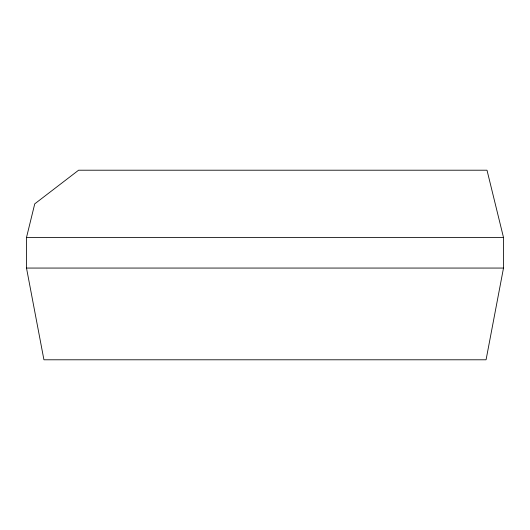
<?xml version="1.0" encoding="UTF-8"?>
<svg xmlns="http://www.w3.org/2000/svg" width="530" height="530" viewBox="0 0 530 530"><rect width="100%" height="100%" fill="white"/><g stroke="black" fill="none" stroke-linecap="round" stroke-linejoin="round"><path stroke-width="0.79" d="M503.5 268.061L486.07 359.791L43.93 359.791L26.5 268.061L26.5 237.48L34.748 203.845L78.599 170.209L487.004 170.209L503.5 237.48L503.5 268.061L26.5 268.061M26.5 237.48L503.5 237.48"/></g></svg>
